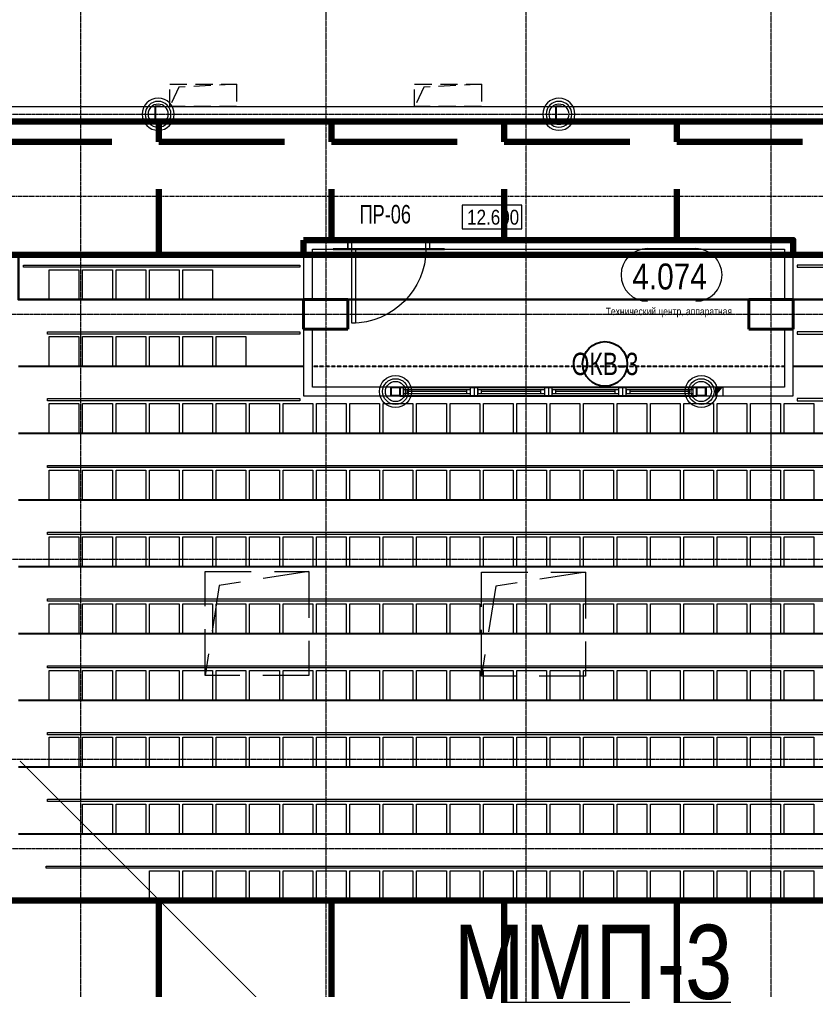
# Model space of a CAD drawing. Header units: millimetres. Extents: x -65509 to 912790, y 446 to 713294.
# Drawn here: x 467974 to 478701, y 579383 to 592458 of the extents above; entities that cross this region are included whole.
import ezdxf
from ezdxf import colors
from ezdxf.entities.mleader import LeaderData, LeaderLine
from ezdxf.enums import TextEntityAlignment as Align
from ezdxf.math import Vec2, Vec3

# ---------------------------------------------------------------- set-up
doc = ezdxf.new("R2010")
doc.units = ezdxf.units.MM
for name, pattern in [('ADSK_Невидимые', [5, 3, -2]), ('CENTER2', [28.575, 19.05, -3.175, 3.175, -3.175]), ('DASHED', [19.05, 12.7, -6.35]), ('HIDDEN', [9.525, 6.35, -3.175]), ('HIDDEN2', [4.7625, 3.175, -1.5875])]:
    doc.linetypes.add(name, pattern=pattern)
doc.layers.get('Defpoints').update_dxf_attribs({"color": 250})
for name, color, linetype, lineweight in [('5.3) ММП плитка 6.1', 5, 'Continuous', 120), ('АР_Area', 250, 'Continuous', 5), ('АР_Витраж марка', 250, 'Continuous', 9), ('АР_Двери', 5, 'Continuous', 9), ('АР_Колонны', 250, 'Continuous', 30), ('АР_ЛК_Ограждения', 250, 'Continuous', 0), ('АР_Мебель', 250, 'Continuous', 5), ('АР_Окна', 250, 'Continuous', 5), ('АР_Отметка', 250, 'Continuous', 13), ('АР_Разрезы марка', 7, 'Continuous', 13), ('АР_Стены ЖБ', 250, 'Continuous', 35), ('АР_Стены кирпич', 250, 'Continuous', 20), ('АР_Стены ПЕНОблок', 250, 'Continuous', 20), ('АР_Тонкая', 250, 'Continuous', 5), ('КМ_Фахверки', 250, 'Continuous', 25), ('ОВ_Классы', 250, 'Continuous', 0), ('ОВ_Кондиционирование', 250, 'Continuous', 25), ('РД_Оси_100', 250, 'Continuous', 0), ('РД_проем_инж перемыч_фахверк', 250, 'Continuous', 18)]:
    doc.layers.add(name, color=color, linetype=linetype, lineweight=lineweight)
for name, color, linetype, lineweight, plot in [('АР_Делит', 250, 'Continuous', 0, False), ('РД_Проем', 250, 'Continuous', 0, False), ('РД_проем_инж перемыч_подсчет', 250, 'Continuous', 30, False)]:
    doc.layers.add(name, color=color, linetype=linetype, lineweight=lineweight, plot=plot)
for name, color, linetype in [('ЛК_Открытая', 250, 'Continuous'), ('РД_Витраж_вн', 250, 'Continuous'), ('РД_Перемычка инж проемов', 250, 'Continuous')]:
    doc.layers.add(name, color=color, linetype=linetype)
doc.styles.add('Arial0', font='arial.ttf')
doc.styles.add('Arial_09', font='ARIALN.TTF', dxfattribs={"width": 0.9})
doc.styles.add('Arial_Narrow_08', font='ARIALN.TTF', dxfattribs={"width": 0.8})
doc.styles.add('style1', font='ARIALN.TTF')
doc.styles.add('ккк', font='isocpeur.ttf', dxfattribs={"width": 0.85, "oblique": 15})

# ---------------------------------------------------------------- blocks, each defined once
blk = doc.blocks.new('otv пунктир')
at = {"linetype": 'HIDDEN', "ltscale": 0.07}
blk.add_lwpolyline([(0, 0), (0, 1), (1, 1), (1, 0)], close=True, dxfattribs=at)
blk.add_lwpolyline([(0, 1), (0.1346, 0.1366), (1, 0)], dxfattribs=at)
blk = doc.blocks.new('Ф_пеноблок 200')
at = {"layer": 'АР_Делит', "color": 1}
for radius in [216, 173, 136]:
    blk.add_circle((103, -42), radius, dxfattribs=at)
at = {"layer": 'КМ_Фахверки'}
blk.add_lwpolyline([(0, -75), (0, 0), (200, 0), (200, -75)], dxfattribs=at)
blk = doc.blocks.new('СОШ_2200_АР_ОСИ_М100_28.05.24')
at = {"layer": 'РД_Оси_100', "linetype": 'CENTER2'}
for p, q in [((79200, -6155), (79200, 139938.679)), ((85200, -6155), (85200, 139938.679)), ((88500, -6155), (88500, 139938.679)), ((-5954.958, 84900), (119910, 84900)), ((119910, 82200), (-5954.958, 82200)), ((-5954.958, 78900), (119910, 78900)), ((119910, 76200), (-5954.958, 76200)), ((-5954.958, 75000), (119910, 75000))]:
    blk.add_line(p, q, dxfattribs=at)
blk.add_lwpolyline([(82500, 139938.679), (82500, -6155)], dxfattribs=at)
blk = doc.blocks.new('Отметка_план')
at = {"color": 7}
blk.add_lwpolyline([(0, 0), (10, 0), (10, 4), (0, 4)], close=True, dxfattribs=at)
at = {"style": 'Arial_Narrow_08', "width": 0.8}
blk.add_attdef('OTMG', text='', height=2.5, dxfattribs=at).set_placement((9.06, 0.7), align=Align.RIGHT)
blk = doc.blocks.new('Ф_крпич 120')
at = {"layer": 'АР_Делит', "color": 1}
for radius in [216, 173, 136]:
    blk.add_circle((60, -60), radius, dxfattribs=at)
at = {"layer": 'КМ_Фахверки'}
blk.add_lwpolyline([(0, 0), (120, 0), (120, -120), (0, -120)], close=True, dxfattribs=at)
at = {"layer": 'КМ_Фахверки', "lineweight": 5}
blk.add_lwpolyline([(6, -6), (114, -6), (114, -114), (6, -114)], close=True, dxfattribs=at)
blk = doc.blocks.new('MOK-МаркаПом_овал_ареал')
for p, q in [((-2.99, 3.76), (3.52, 3.76)), ((-2.75, -3), (2.75, -3))]:
    blk.add_line(p, q)
for centre, radius, start, end in [((-2.99, 0.21), 3.55, 90, 270), ((3.52, 0.21), 3.55, 270, 90), ((-7.41, 0), 7.16, 0, 0.001)]:
    blk.add_arc(centre, radius, start, end)
at = {"color": 0, "style": 'style1'}
blk.add_attdef('АР-ПОМЕЩЕНИЕ:НОМЕР', text='', height=3, dxfattribs=at).set_placement((0.26, 0), align=Align.MIDDLE)
blk = doc.blocks.new('МаркаВитража1')
at = {"layer": 'Defpoints'}
blk.add_circle((0, 0), 3, dxfattribs=at)
at = {"color": 0, "linetype": 'ByBlock', "lineweight": -2, "style": 'Arial_09', "width": 0.9}
blk.add_attdef('АР-ОКНО:НАИМЕНОВАНИЕ', text='', height=3, dxfattribs=at).set_placement((0, 0), align=Align.MIDDLE)
blk = doc.blocks.new('MOK-МаркаПеремычки')
at = {"color": 0, "style": 'ккк', "oblique": 15, "width": 0.85}
blk.add_attdef('АР-ПРОЕМ:ПЕРЕМЫЧКА', text='', height=2.5, dxfattribs=at).set_placement((0, 0), align=Align.MIDDLE)

msp = doc.modelspace()

# ---------------------------------------------------------------- hatches: boundary and pattern name
at = {"layer": '5.3) ММП плитка 6.1'}
h = msp.add_hatch(dxfattribs=at)
h.set_pattern_fill('ANGLE', color=256, scale=333)
h.set_pattern_definition([(0, (0, 0), (0, 2326.005), [1691.64, -634.365]), (90, (0, 0), (-2326.005, 1e-13), [1691.64, -634.365])])
h.paths.add_polyline_path([(483800.882, 580583.318), (466300.882, 580583.318), (466300.882, 575358.318), (483800.882, 575358.318)])
h.paths.add_polyline_path([(484100.832, 591083.318), (466020.882, 591083.318), (466020.882, 589283.318), (471800.858, 589283.318), (471800.858, 589483.318), (478400.858, 589483.318), (478400.858, 589283.318), (484100.832, 589283.318)])
at = {"layer": 'ОВ_Кондиционирование', "linetype": 'Continuous', "lineweight": 5}
for points in [[(477452.947, 587503.318), (477352.947, 587503.318), (477402.947, 587443.318)], [(477352.947, 587503.318), (477352.947, 587383.318), (477402.947, 587443.318)]]:
    msp.add_hatch(color=256, dxfattribs=at).paths.add_polyline_path(points, flags=0)

# ---------------------------------------------------------------- linework, layer by layer
at = {"layer": '5.3) ММП плитка 6.1'}
for points in [[(466020.882, 591083.318), (484100.832, 591083.318), (484100.832, 589283.318), (466020.882, 589283.318)], [(471800.858, 589483.318), (478400.858, 589483.318), (478400.858, 589283.318), (471800.858, 589283.318)], [(483800.882, 580583.318), (466300.882, 580583.318), (466300.882, 575358.318), (483800.882, 575358.318)]]:
    msp.add_lwpolyline(points, close=True, dxfattribs=at)
at = {"layer": 'АР_Двери', "linetype": 'Continuous', "lineweight": 9}
for points in [[(472450.858, 589483.318), (472400.858, 589483.318), (472400.858, 589363.318), (472450.858, 589363.318)], [(473450.858, 589483.318), (473500.858, 589483.318), (473500.858, 589363.318), (473450.858, 589363.318)], [(472450.858, 589363.318), (472500.858, 589363.318), (472500.858, 588363.318), (472450.858, 588363.318)]]:
    msp.add_lwpolyline(points, close=True, dxfattribs=at)
at = {"layer": 'АР_Двери', "linetype": 'Continuous', "lineweight": 9, "extrusion": (0, 0, -1)}
msp.add_arc((-472450.858, 589363.318), 1000, 180, 270, dxfattribs=at)
at = {"layer": 'АР_Делит', "lineweight": 30}
msp.add_lwpolyline([(466100.882, 589283.318), (467960.882, 589283.318), (467960.882, 588683.318), (471800.882, 588683.318), (471800.882, 588683.318), (478400.882, 588683.318), (478400.882, 588683.318), (482140.882, 588683.318), (482140.882, 589283.318), (484100.832, 589283.318)], dxfattribs=at)
at = {"layer": 'АР_Колонны', "linetype": 'HIDDEN2', "lineweight": 25}
for p, q in [((471800.882, 588683.318), (472400.882, 588683.318)), ((471800.882, 588283.318), (471800.882, 588683.318)), ((472400.882, 588683.318), (472400.882, 588283.318)), ((477800.882, 588683.318), (478400.882, 588683.318)), ((477800.882, 588283.318), (477800.882, 588683.318)), ((478400.882, 588683.318), (478400.882, 588283.318)), ((472400.882, 588283.318), (471800.882, 588283.318)), ((478400.882, 588283.318), (477800.882, 588283.318))]:
    msp.add_line(p, q, dxfattribs=at)
at = {"layer": 'АР_Колонны', "linetype": 'Continuous', "lineweight": 35}
for p, q in [((472400.882, 588683.318), (471800.882, 588683.318)), ((471800.882, 588683.318), (471800.882, 588283.318)), ((472400.882, 588283.318), (472400.882, 588683.318)), ((478400.882, 588683.318), (477800.882, 588683.318)), ((477800.882, 588683.318), (477800.882, 588283.318)), ((478400.882, 588283.318), (478400.882, 588683.318)), ((471800.882, 588283.318), (472400.882, 588283.318)), ((477800.882, 588283.318), (478400.882, 588283.318))]:
    msp.add_line(p, q, dxfattribs=at)
at = {"layer": 'АР_ЛК_Ограждения', "lineweight": 9}
for points in [[(468030.077, 589148.318), (471750.858, 589148.318), (471750.858, 589118.318), (468030.077, 589118.318)], [(482071.839, 589148.318), (478450.858, 589148.318), (478450.858, 589118.318), (482071.839, 589118.318)], [(468350.882, 588248.318), (471750.858, 588248.318), (471750.858, 588218.318), (468350.882, 588218.318)], [(481850.882, 588248.318), (478450.834, 588248.311), (478450.834, 588218.311), (481850.882, 588218.318)], [(468350.882, 587348.318), (471750.858, 587348.318), (471750.858, 587318.318), (468350.882, 587318.318)], [(481850.882, 587348.318), (478450.834, 587348.311), (478450.834, 587318.311), (481850.882, 587318.318)], [(468350.882, 586448.318), (481850.882, 586448.318), (481850.882, 586418.318), (468350.882, 586418.318)], [(468350.882, 585548.318), (481850.882, 585548.318), (481850.882, 585518.318), (468350.882, 585518.318)], [(468350.882, 584648.318), (481850.882, 584648.318), (481850.882, 584618.318), (468350.882, 584618.318)], [(468350.882, 583748.318), (481850.882, 583748.318), (481850.882, 583718.318), (468350.882, 583718.318)], [(468350.882, 582848.318), (481850.882, 582848.318), (481850.882, 582818.318), (468350.882, 582818.318)], [(468350.882, 581948.318), (481850.882, 581948.318), (481850.882, 581918.318), (468350.882, 581918.318)], [(468335.882, 581048.318), (481865.882, 581048.318), (481865.882, 581018.318), (468335.882, 581018.318)]]:
    msp.add_lwpolyline(points, close=True, dxfattribs=at)
at = {"layer": 'АР_Мебель'}
for points in [[(468375.882, 589083.318), (468775.882, 589083.318), (468775.882, 588683.318), (468375.882, 588683.318)], [(468825.882, 589083.318), (469225.882, 589083.318), (469225.882, 588683.318), (468825.882, 588683.318)], [(469275.882, 589083.318), (469675.882, 589083.318), (469675.882, 588683.318), (469275.882, 588683.318)], [(469725.882, 589083.318), (470125.882, 589083.318), (470125.882, 588683.318), (469725.882, 588683.318)], [(470175.882, 589083.318), (470575.882, 589083.318), (470575.882, 588683.318), (470175.882, 588683.318)], [(468375.882, 588183.318), (468775.882, 588183.318), (468775.882, 587783.318), (468375.882, 587783.318)], [(468825.882, 588183.318), (469225.882, 588183.318), (469225.882, 587783.318), (468825.882, 587783.318)], [(469275.882, 588183.318), (469675.882, 588183.318), (469675.882, 587783.318), (469275.882, 587783.318)], [(469725.882, 588183.318), (470125.882, 588183.318), (470125.882, 587783.318), (469725.882, 587783.318)], [(470175.882, 588183.318), (470575.882, 588183.318), (470575.882, 587783.318), (470175.882, 587783.318)], [(470625.882, 588183.318), (471025.882, 588183.318), (471025.882, 587783.318), (470625.882, 587783.318)], [(468375.882, 587283.318), (468775.882, 587283.318), (468775.882, 586883.318), (468375.882, 586883.318)], [(468825.882, 587283.318), (469225.882, 587283.318), (469225.882, 586883.318), (468825.882, 586883.318)], [(469275.882, 587283.318), (469675.882, 587283.318), (469675.882, 586883.318), (469275.882, 586883.318)], [(469725.882, 587283.318), (470125.882, 587283.318), (470125.882, 586883.318), (469725.882, 586883.318)], [(470175.882, 587283.318), (470575.882, 587283.318), (470575.882, 586883.318), (470175.882, 586883.318)], [(470625.882, 587283.318), (471025.882, 587283.318), (471025.882, 586883.318), (470625.882, 586883.318)], [(471075.882, 587283.318), (471475.882, 587283.318), (471475.882, 586883.318), (471075.882, 586883.318)], [(471525.882, 587283.318), (471925.882, 587283.318), (471925.882, 586883.318), (471525.882, 586883.318)], [(471975.882, 587283.318), (472375.882, 587283.318), (472375.882, 586883.318), (471975.882, 586883.318)], [(472425.882, 587283.318), (472825.882, 587283.318), (472825.882, 586883.318), (472425.882, 586883.318)], [(472875.882, 587283.318), (473275.882, 587283.318), (473275.882, 586883.318), (472875.882, 586883.318)], [(473325.882, 587283.318), (473725.882, 587283.318), (473725.882, 586883.318), (473325.882, 586883.318)], [(473775.882, 587283.318), (474175.882, 587283.318), (474175.882, 586883.318), (473775.882, 586883.318)], [(474225.882, 587283.318), (474625.882, 587283.318), (474625.882, 586883.318), (474225.882, 586883.318)], [(474675.882, 587283.318), (475075.882, 587283.318), (475075.882, 586883.318), (474675.882, 586883.318)], [(475125.882, 587283.318), (475525.882, 587283.318), (475525.882, 586883.318), (475125.882, 586883.318)], [(475575.882, 587283.318), (475975.882, 587283.318), (475975.882, 586883.318), (475575.882, 586883.318)], [(476025.882, 587283.318), (476425.882, 587283.318), (476425.882, 586883.318), (476025.882, 586883.318)], [(476475.882, 587283.318), (476875.882, 587283.318), (476875.882, 586883.318), (476475.882, 586883.318)], [(476925.882, 587283.318), (477325.882, 587283.318), (477325.882, 586883.318), (476925.882, 586883.318)], [(477375.882, 587283.318), (477775.882, 587283.318), (477775.882, 586883.318), (477375.882, 586883.318)], [(477825.882, 587283.318), (478225.882, 587283.318), (478225.882, 586883.318), (477825.882, 586883.318)], [(478275.882, 587283.318), (478675.882, 587283.318), (478675.882, 586883.318), (478275.882, 586883.318)], [(468375.882, 586383.318), (468775.882, 586383.318), (468775.882, 585983.318), (468375.882, 585983.318)], [(468825.882, 586383.318), (469225.882, 586383.318), (469225.882, 585983.318), (468825.882, 585983.318)], [(469275.882, 586383.318), (469675.882, 586383.318), (469675.882, 585983.318), (469275.882, 585983.318)], [(469725.882, 586383.318), (470125.882, 586383.318), (470125.882, 585983.318), (469725.882, 585983.318)], [(470175.882, 586383.318), (470575.882, 586383.318), (470575.882, 585983.318), (470175.882, 585983.318)], [(470625.882, 586383.318), (471025.882, 586383.318), (471025.882, 585983.318), (470625.882, 585983.318)], [(471075.882, 586383.318), (471475.882, 586383.318), (471475.882, 585983.318), (471075.882, 585983.318)], [(471525.882, 586383.318), (471925.882, 586383.318), (471925.882, 585983.318), (471525.882, 585983.318)], [(471975.882, 586383.318), (472375.882, 586383.318), (472375.882, 585983.318), (471975.882, 585983.318)], [(472425.882, 586383.318), (472825.882, 586383.318), (472825.882, 585983.318), (472425.882, 585983.318)], [(472875.882, 586383.318), (473275.882, 586383.318), (473275.882, 585983.318), (472875.882, 585983.318)], [(473325.882, 586383.318), (473725.882, 586383.318), (473725.882, 585983.318), (473325.882, 585983.318)], [(473775.882, 586383.318), (474175.882, 586383.318), (474175.882, 585983.318), (473775.882, 585983.318)], [(474225.882, 586383.318), (474625.882, 586383.318), (474625.882, 585983.318), (474225.882, 585983.318)], [(474675.882, 586383.318), (475075.882, 586383.318), (475075.882, 585983.318), (474675.882, 585983.318)], [(475125.882, 586383.318), (475525.882, 586383.318), (475525.882, 585983.318), (475125.882, 585983.318)], [(475575.882, 586383.318), (475975.882, 586383.318), (475975.882, 585983.318), (475575.882, 585983.318)], [(476025.882, 586383.318), (476425.882, 586383.318), (476425.882, 585983.318), (476025.882, 585983.318)], [(476475.882, 586383.318), (476875.882, 586383.318), (476875.882, 585983.318), (476475.882, 585983.318)], [(476925.882, 586383.318), (477325.882, 586383.318), (477325.882, 585983.318), (476925.882, 585983.318)], [(477375.882, 586383.318), (477775.882, 586383.318), (477775.882, 585983.318), (477375.882, 585983.318)], [(477825.882, 586383.318), (478225.882, 586383.318), (478225.882, 585983.318), (477825.882, 585983.318)], [(478275.882, 586383.318), (478675.882, 586383.318), (478675.882, 585983.318), (478275.882, 585983.318)], [(468375.882, 585483.318), (468775.882, 585483.318), (468775.882, 585083.318), (468375.882, 585083.318)], [(468825.882, 585483.318), (469225.882, 585483.318), (469225.882, 585083.318), (468825.882, 585083.318)], [(469275.882, 585483.318), (469675.882, 585483.318), (469675.882, 585083.318), (469275.882, 585083.318)], [(469725.882, 585483.318), (470125.882, 585483.318), (470125.882, 585083.318), (469725.882, 585083.318)], [(470175.882, 585483.318), (470575.882, 585483.318), (470575.882, 585083.318), (470175.882, 585083.318)], [(470625.882, 585483.318), (471025.882, 585483.318), (471025.882, 585083.318), (470625.882, 585083.318)], [(471075.882, 585483.318), (471475.882, 585483.318), (471475.882, 585083.318), (471075.882, 585083.318)], [(471525.882, 585483.318), (471925.882, 585483.318), (471925.882, 585083.318), (471525.882, 585083.318)], [(471975.882, 585483.318), (472375.882, 585483.318), (472375.882, 585083.318), (471975.882, 585083.318)], [(472425.882, 585483.318), (472825.882, 585483.318), (472825.882, 585083.318), (472425.882, 585083.318)], [(472875.882, 585483.318), (473275.882, 585483.318), (473275.882, 585083.318), (472875.882, 585083.318)], [(473325.882, 585483.318), (473725.882, 585483.318), (473725.882, 585083.318), (473325.882, 585083.318)], [(473775.882, 585483.318), (474175.882, 585483.318), (474175.882, 585083.318), (473775.882, 585083.318)], [(474225.882, 585483.318), (474625.882, 585483.318), (474625.882, 585083.318), (474225.882, 585083.318)], [(474675.882, 585483.318), (475075.882, 585483.318), (475075.882, 585083.318), (474675.882, 585083.318)], [(475125.882, 585483.318), (475525.882, 585483.318), (475525.882, 585083.318), (475125.882, 585083.318)], [(475575.882, 585483.318), (475975.882, 585483.318), (475975.882, 585083.318), (475575.882, 585083.318)], [(476025.882, 585483.318), (476425.882, 585483.318), (476425.882, 585083.318), (476025.882, 585083.318)], [(476475.882, 585483.318), (476875.882, 585483.318), (476875.882, 585083.318), (476475.882, 585083.318)], [(476925.882, 585483.318), (477325.882, 585483.318), (477325.882, 585083.318), (476925.882, 585083.318)], [(477375.882, 585483.318), (477775.882, 585483.318), (477775.882, 585083.318), (477375.882, 585083.318)], [(477825.882, 585483.318), (478225.882, 585483.318), (478225.882, 585083.318), (477825.882, 585083.318)], [(478275.882, 585483.318), (478675.882, 585483.318), (478675.882, 585083.318), (478275.882, 585083.318)], [(468375.882, 584583.318), (468775.882, 584583.318), (468775.882, 584183.318), (468375.882, 584183.318)], [(468825.882, 584583.318), (469225.882, 584583.318), (469225.882, 584183.318), (468825.882, 584183.318)], [(469275.882, 584583.318), (469675.882, 584583.318), (469675.882, 584183.318), (469275.882, 584183.318)], [(469725.882, 584583.318), (470125.882, 584583.318), (470125.882, 584183.318), (469725.882, 584183.318)], [(470175.882, 584583.318), (470575.882, 584583.318), (470575.882, 584183.318), (470175.882, 584183.318)], [(470625.882, 584583.318), (471025.882, 584583.318), (471025.882, 584183.318), (470625.882, 584183.318)], [(471075.882, 584583.318), (471475.882, 584583.318), (471475.882, 584183.318), (471075.882, 584183.318)], [(471525.882, 584583.318), (471925.882, 584583.318), (471925.882, 584183.318), (471525.882, 584183.318)], [(471975.882, 584583.318), (472375.882, 584583.318), (472375.882, 584183.318), (471975.882, 584183.318)], [(472425.882, 584583.318), (472825.882, 584583.318), (472825.882, 584183.318), (472425.882, 584183.318)], [(472875.882, 584583.318), (473275.882, 584583.318), (473275.882, 584183.318), (472875.882, 584183.318)], [(473325.882, 584583.318), (473725.882, 584583.318), (473725.882, 584183.318), (473325.882, 584183.318)], [(473775.882, 584583.318), (474175.882, 584583.318), (474175.882, 584183.318), (473775.882, 584183.318)], [(474225.882, 584583.318), (474625.882, 584583.318), (474625.882, 584183.318), (474225.882, 584183.318)], [(474675.882, 584583.318), (475075.882, 584583.318), (475075.882, 584183.318), (474675.882, 584183.318)], [(475125.882, 584583.318), (475525.882, 584583.318), (475525.882, 584183.318), (475125.882, 584183.318)], [(475575.882, 584583.318), (475975.882, 584583.318), (475975.882, 584183.318), (475575.882, 584183.318)], [(476025.882, 584583.318), (476425.882, 584583.318), (476425.882, 584183.318), (476025.882, 584183.318)], [(476475.882, 584583.318), (476875.882, 584583.318), (476875.882, 584183.318), (476475.882, 584183.318)], [(476925.882, 584583.318), (477325.882, 584583.318), (477325.882, 584183.318), (476925.882, 584183.318)], [(477375.882, 584583.318), (477775.882, 584583.318), (477775.882, 584183.318), (477375.882, 584183.318)], [(477825.882, 584583.318), (478225.882, 584583.318), (478225.882, 584183.318), (477825.882, 584183.318)], [(478275.882, 584583.318), (478675.882, 584583.318), (478675.882, 584183.318), (478275.882, 584183.318)], [(468375.882, 583683.318), (468775.882, 583683.318), (468775.882, 583283.318), (468375.882, 583283.318)], [(468825.882, 583683.318), (469225.882, 583683.318), (469225.882, 583283.318), (468825.882, 583283.318)], [(469275.882, 583683.318), (469675.882, 583683.318), (469675.882, 583283.318), (469275.882, 583283.318)], [(469725.882, 583683.318), (470125.882, 583683.318), (470125.882, 583283.318), (469725.882, 583283.318)], [(470175.882, 583683.318), (470575.882, 583683.318), (470575.882, 583283.318), (470175.882, 583283.318)], [(470625.882, 583683.318), (471025.882, 583683.318), (471025.882, 583283.318), (470625.882, 583283.318)], [(471075.882, 583683.318), (471475.882, 583683.318), (471475.882, 583283.318), (471075.882, 583283.318)], [(471525.882, 583683.318), (471925.882, 583683.318), (471925.882, 583283.318), (471525.882, 583283.318)], [(471975.882, 583683.318), (472375.882, 583683.318), (472375.882, 583283.318), (471975.882, 583283.318)], [(472425.882, 583683.318), (472825.882, 583683.318), (472825.882, 583283.318), (472425.882, 583283.318)], [(472875.882, 583683.318), (473275.882, 583683.318), (473275.882, 583283.318), (472875.882, 583283.318)], [(473325.882, 583683.318), (473725.882, 583683.318), (473725.882, 583283.318), (473325.882, 583283.318)], [(473775.882, 583683.318), (474175.882, 583683.318), (474175.882, 583283.318), (473775.882, 583283.318)], [(474225.882, 583683.318), (474625.882, 583683.318), (474625.882, 583283.318), (474225.882, 583283.318)], [(474675.882, 583683.318), (475075.882, 583683.318), (475075.882, 583283.318), (474675.882, 583283.318)], [(475125.882, 583683.318), (475525.882, 583683.318), (475525.882, 583283.318), (475125.882, 583283.318)], [(475575.882, 583683.318), (475975.882, 583683.318), (475975.882, 583283.318), (475575.882, 583283.318)], [(476025.882, 583683.318), (476425.882, 583683.318), (476425.882, 583283.318), (476025.882, 583283.318)], [(476475.882, 583683.318), (476875.882, 583683.318), (476875.882, 583283.318), (476475.882, 583283.318)], [(476925.882, 583683.318), (477325.882, 583683.318), (477325.882, 583283.318), (476925.882, 583283.318)], [(477375.882, 583683.318), (477775.882, 583683.318), (477775.882, 583283.318), (477375.882, 583283.318)], [(477825.882, 583683.318), (478225.882, 583683.318), (478225.882, 583283.318), (477825.882, 583283.318)], [(478275.882, 583683.318), (478675.882, 583683.318), (478675.882, 583283.318), (478275.882, 583283.318)], [(468375.882, 582783.318), (468775.882, 582783.318), (468775.882, 582383.318), (468375.882, 582383.318)], [(468825.882, 582783.318), (469225.882, 582783.318), (469225.882, 582383.318), (468825.882, 582383.318)], [(469275.882, 582783.318), (469675.882, 582783.318), (469675.882, 582383.318), (469275.882, 582383.318)], [(469725.882, 582783.318), (470125.882, 582783.318), (470125.882, 582383.318), (469725.882, 582383.318)], [(470175.882, 582783.318), (470575.882, 582783.318), (470575.882, 582383.318), (470175.882, 582383.318)], [(470625.882, 582783.318), (471025.882, 582783.318), (471025.882, 582383.318), (470625.882, 582383.318)], [(471075.882, 582783.318), (471475.882, 582783.318), (471475.882, 582383.318), (471075.882, 582383.318)], [(471525.882, 582783.318), (471925.882, 582783.318), (471925.882, 582383.318), (471525.882, 582383.318)], [(471975.882, 582783.318), (472375.882, 582783.318), (472375.882, 582383.318), (471975.882, 582383.318)], [(472425.882, 582783.318), (472825.882, 582783.318), (472825.882, 582383.318), (472425.882, 582383.318)], [(472875.882, 582783.318), (473275.882, 582783.318), (473275.882, 582383.318), (472875.882, 582383.318)], [(473325.882, 582783.318), (473725.882, 582783.318), (473725.882, 582383.318), (473325.882, 582383.318)], [(473775.882, 582783.318), (474175.882, 582783.318), (474175.882, 582383.318), (473775.882, 582383.318)], [(474225.882, 582783.318), (474625.882, 582783.318), (474625.882, 582383.318), (474225.882, 582383.318)], [(474675.882, 582783.318), (475075.882, 582783.318), (475075.882, 582383.318), (474675.882, 582383.318)], [(475125.882, 582783.318), (475525.882, 582783.318), (475525.882, 582383.318), (475125.882, 582383.318)], [(475575.882, 582783.318), (475975.882, 582783.318), (475975.882, 582383.318), (475575.882, 582383.318)], [(476025.882, 582783.318), (476425.882, 582783.318), (476425.882, 582383.318), (476025.882, 582383.318)], [(476475.882, 582783.318), (476875.882, 582783.318), (476875.882, 582383.318), (476475.882, 582383.318)], [(476925.882, 582783.318), (477325.882, 582783.318), (477325.882, 582383.318), (476925.882, 582383.318)], [(477375.882, 582783.318), (477775.882, 582783.318), (477775.882, 582383.318), (477375.882, 582383.318)], [(477825.882, 582783.318), (478225.882, 582783.318), (478225.882, 582383.318), (477825.882, 582383.318)], [(478275.882, 582783.318), (478675.882, 582783.318), (478675.882, 582383.318), (478275.882, 582383.318)], [(468825.882, 581883.318), (469225.882, 581883.318), (469225.882, 581483.318), (468825.882, 581483.318)], [(469275.882, 581883.318), (469675.882, 581883.318), (469675.882, 581483.318), (469275.882, 581483.318)], [(469725.882, 581883.318), (470125.882, 581883.318), (470125.882, 581483.318), (469725.882, 581483.318)], [(470175.882, 581883.318), (470575.882, 581883.318), (470575.882, 581483.318), (470175.882, 581483.318)], [(470625.882, 581883.318), (471025.882, 581883.318), (471025.882, 581483.318), (470625.882, 581483.318)], [(471075.882, 581883.318), (471475.882, 581883.318), (471475.882, 581483.318), (471075.882, 581483.318)], [(471525.882, 581883.318), (471925.882, 581883.318), (471925.882, 581483.318), (471525.882, 581483.318)], [(471975.882, 581883.318), (472375.882, 581883.318), (472375.882, 581483.318), (471975.882, 581483.318)], [(472425.882, 581883.318), (472825.882, 581883.318), (472825.882, 581483.318), (472425.882, 581483.318)], [(472875.882, 581883.318), (473275.882, 581883.318), (473275.882, 581483.318), (472875.882, 581483.318)], [(473325.882, 581883.318), (473725.882, 581883.318), (473725.882, 581483.318), (473325.882, 581483.318)], [(473775.882, 581883.318), (474175.882, 581883.318), (474175.882, 581483.318), (473775.882, 581483.318)], [(474225.882, 581883.318), (474625.882, 581883.318), (474625.882, 581483.318), (474225.882, 581483.318)], [(474675.882, 581883.318), (475075.882, 581883.318), (475075.882, 581483.318), (474675.882, 581483.318)], [(475125.882, 581883.318), (475525.882, 581883.318), (475525.882, 581483.318), (475125.882, 581483.318)], [(475575.882, 581883.318), (475975.882, 581883.318), (475975.882, 581483.318), (475575.882, 581483.318)], [(476025.882, 581883.318), (476425.882, 581883.318), (476425.882, 581483.318), (476025.882, 581483.318)], [(476475.882, 581883.318), (476875.882, 581883.318), (476875.882, 581483.318), (476475.882, 581483.318)], [(476925.882, 581883.318), (477325.882, 581883.318), (477325.882, 581483.318), (476925.882, 581483.318)], [(477375.882, 581883.318), (477775.882, 581883.318), (477775.882, 581483.318), (477375.882, 581483.318)], [(477825.882, 581883.318), (478225.882, 581883.318), (478225.882, 581483.318), (477825.882, 581483.318)], [(478275.882, 581883.318), (478675.882, 581883.318), (478675.882, 581483.318), (478275.882, 581483.318)], [(469725.882, 580983.318), (470125.882, 580983.318), (470125.882, 580583.318), (469725.882, 580583.318)], [(470175.882, 580983.318), (470575.882, 580983.318), (470575.882, 580583.318), (470175.882, 580583.318)], [(470625.882, 580983.318), (471025.882, 580983.318), (471025.882, 580583.318), (470625.882, 580583.318)], [(471075.882, 580983.318), (471475.882, 580983.318), (471475.882, 580583.318), (471075.882, 580583.318)], [(471525.882, 580983.318), (471925.882, 580983.318), (471925.882, 580583.318), (471525.882, 580583.318)], [(471975.882, 580983.318), (472375.882, 580983.318), (472375.882, 580583.318), (471975.882, 580583.318)], [(472425.882, 580983.318), (472825.882, 580983.318), (472825.882, 580583.318), (472425.882, 580583.318)], [(472875.882, 580983.318), (473275.882, 580983.318), (473275.882, 580583.318), (472875.882, 580583.318)], [(473325.882, 580983.318), (473725.882, 580983.318), (473725.882, 580583.318), (473325.882, 580583.318)], [(473775.882, 580983.318), (474175.882, 580983.318), (474175.882, 580583.318), (473775.882, 580583.318)], [(474225.882, 580983.318), (474625.882, 580983.318), (474625.882, 580583.318), (474225.882, 580583.318)], [(474675.882, 580983.318), (475075.882, 580983.318), (475075.882, 580583.318), (474675.882, 580583.318)], [(475125.882, 580983.318), (475525.882, 580983.318), (475525.882, 580583.318), (475125.882, 580583.318)], [(475575.882, 580983.318), (475975.882, 580983.318), (475975.882, 580583.318), (475575.882, 580583.318)], [(476025.882, 580983.318), (476425.882, 580983.318), (476425.882, 580583.318), (476025.882, 580583.318)], [(476475.882, 580983.318), (476875.882, 580983.318), (476875.882, 580583.318), (476475.882, 580583.318)], [(476925.882, 580983.318), (477325.882, 580983.318), (477325.882, 580583.318), (476925.882, 580583.318)], [(477375.882, 580983.318), (477775.882, 580983.318), (477775.882, 580583.318), (477375.882, 580583.318)], [(477825.882, 580983.318), (478225.882, 580983.318), (478225.882, 580583.318), (477825.882, 580583.318)], [(478275.882, 580983.318), (478675.882, 580983.318), (478675.882, 580583.318), (478275.882, 580583.318)]]:
    msp.add_lwpolyline(points, close=True, dxfattribs=at)
at = {"layer": 'АР_Окна', "linetype": 'Continuous', "lineweight": 5}
for p, q in [((474100.858, 587503.318), (473100.858, 587503.318)), ((473200.858, 587418.318), (473200.858, 587468.318)), ((474000.858, 587418.318), (474000.858, 587468.318)), ((475100.858, 587503.318), (474100.858, 587503.318)), ((474200.858, 587418.318), (474200.858, 587468.318)), ((475000.858, 587418.318), (475000.858, 587468.318)), ((476100.858, 587503.318), (475100.858, 587503.318)), ((475200.858, 587418.318), (475200.858, 587468.318)), ((476000.858, 587418.318), (476000.858, 587468.318)), ((477100.858, 587503.318), (476100.858, 587503.318)), ((476200.858, 587418.318), (476200.858, 587468.318)), ((477000.858, 587418.318), (477000.858, 587468.318)), ((474100.858, 587383.318), (473100.858, 587383.318)), ((474000.858, 587443.318), (473200.858, 587443.318)), ((475100.858, 587383.318), (474100.858, 587383.318)), ((475000.858, 587443.318), (474200.858, 587443.318)), ((476100.858, 587383.318), (475100.858, 587383.318)), ((476000.858, 587443.318), (475200.858, 587443.318)), ((477100.858, 587383.318), (476100.858, 587383.318)), ((477000.858, 587443.318), (476200.858, 587443.318))]:
    msp.add_line(p, q, dxfattribs=at)
for points in [[(473150.858, 587503.318), (473100.858, 587503.318), (473100.858, 587383.318), (473150.858, 587383.318)], [(474050.858, 587418.318), (474050.858, 587468.318), (473150.858, 587468.318), (473150.858, 587418.318)], [(474050.858, 587503.318), (474100.858, 587503.318), (474100.858, 587383.318), (474050.858, 587383.318)], [(474150.858, 587503.318), (474100.858, 587503.318), (474100.858, 587383.318), (474150.858, 587383.318)], [(475050.858, 587418.318), (475050.858, 587468.318), (474150.858, 587468.318), (474150.858, 587418.318)], [(475050.858, 587503.318), (475100.858, 587503.318), (475100.858, 587383.318), (475050.858, 587383.318)], [(475150.858, 587503.318), (475100.858, 587503.318), (475100.858, 587383.318), (475150.858, 587383.318)], [(476050.858, 587418.318), (476050.858, 587468.318), (475150.858, 587468.318), (475150.858, 587418.318)], [(476050.858, 587503.318), (476100.858, 587503.318), (476100.858, 587383.318), (476050.858, 587383.318)], [(476150.858, 587503.318), (476100.858, 587503.318), (476100.858, 587383.318), (476150.858, 587383.318)], [(477050.858, 587418.318), (477050.858, 587468.318), (476150.858, 587468.318), (476150.858, 587418.318)], [(477050.858, 587503.318), (477100.858, 587503.318), (477100.858, 587383.318), (477050.858, 587383.318)]]:
    msp.add_lwpolyline(points, close=True, dxfattribs=at)
at = {"layer": 'АР_Разрезы марка', "linetype": 'DASHED', "lineweight": 0}
msp.add_line((507945.703, 590072.788), (387081.99, 590072.788), dxfattribs=at)
at = {"layer": 'АР_Стены ЖБ', "linetype": 'Continuous', "lineweight": 40}
for p, q in [((472400.882, 588683.318), (471800.882, 588683.318)), ((471800.882, 588683.318), (471800.882, 588283.318)), ((472400.882, 588283.318), (472400.882, 588683.318)), ((478400.882, 588683.318), (477800.882, 588683.318)), ((477800.882, 588683.318), (477800.882, 588283.318)), ((478400.882, 588283.318), (478400.882, 588683.318)), ((471800.882, 588283.318), (472400.882, 588283.318)), ((477800.882, 588283.318), (478400.882, 588283.318))]:
    msp.add_line(p, q, dxfattribs=at)
at = {"layer": 'АР_Стены кирпич', "linetype": 'Continuous', "lineweight": 20}
for p, q in [((472400.858, 589483.318), (471800.858, 589483.318)), ((471800.858, 589483.318), (471800.858, 588683.318)), ((472400.858, 589363.318), (472400.858, 589483.318)), ((478400.858, 589483.318), (473500.858, 589483.318)), ((473500.858, 589483.318), (473500.858, 589363.318)), ((478400.858, 588683.318), (478400.858, 589483.318)), ((471920.858, 589363.318), (472400.858, 589363.318)), ((471920.858, 588683.318), (471920.858, 589363.318)), ((473500.858, 589363.318), (478280.858, 589363.318)), ((478280.858, 589363.318), (478280.858, 588683.318)), ((471800.858, 588683.318), (471920.858, 588683.318)), ((478280.858, 588683.318), (478400.858, 588683.318)), ((471800.882, 588283.318), (471800.858, 587383.318)), ((471920.882, 588283.315), (471800.882, 588283.318)), ((471920.861, 587503.318), (471920.882, 588283.315)), ((478400.833, 588283.318), (478280.833, 588283.315)), ((478280.833, 588283.315), (478280.854, 587503.318)), ((478400.858, 587383.318), (478400.833, 588283.318)), ((473100.858, 587503.318), (471920.861, 587503.318)), ((473100.858, 587383.318), (473100.858, 587503.318)), ((477100.858, 587503.318), (477100.858, 587383.318)), ((478280.854, 587503.318), (477100.858, 587503.318)), ((471800.858, 587383.318), (473100.858, 587383.318)), ((477100.858, 587383.318), (478400.858, 587383.318))]:
    msp.add_line(p, q, dxfattribs=at)
at = {"layer": 'АР_Стены кирпич', "linetype": 'ADSK_Невидимые', "lineweight": 0}
msp.add_lwpolyline([(477100.858, 587383.318), (477100.858, 587503.318), (473100.858, 587503.318), (473100.858, 587383.318)], close=True, dxfattribs=at)
at = {"layer": 'АР_Стены ПЕНОблок', "linetype": 'Continuous', "lineweight": 20}
for p, q in [((465900.882, 591283.318), (485500.882, 591283.318)), ((464600.882, 591083.318), (484200.823, 591083.318))]:
    msp.add_line(p, q, dxfattribs=at)
at = {"layer": 'АР_Тонкая', "linetype": 'DASHED', "lineweight": 0}
msp.add_line((467985.895, 582461.759), (475050.895, 575396.759), dxfattribs=at)
at = {"layer": 'ЛК_Открытая'}
for points in [[(467961.91, 588683.318), (471800.858, 588683.318)], [(478400.882, 588683.318), (482141.91, 588683.318)], [(467961.91, 587783.318), (471800.868, 587783.318)], [(478400.847, 587783.216), (482141.91, 587783.318)], [(467961.91, 586883.318), (482141.91, 586883.318)], [(467961.91, 585983.318), (482141.91, 585983.318)], [(467961.91, 585083.318), (482141.91, 585083.318)], [(467961.91, 584183.318), (482141.91, 584183.318)], [(467961.91, 583283.318), (482141.91, 583283.318)], [(467961.91, 582383.318), (482141.91, 582383.318)], [(467961.91, 581483.318), (482141.91, 581483.318)], [(482141.91, 580583.318), (477786.91, 580583.318), (477786.91, 580583.318), (472416.91, 580583.318), (472416.91, 580583.318), (467961.91, 580583.318)]]:
    msp.add_lwpolyline(points, dxfattribs=at)
at = {"layer": 'ЛК_Открытая', "linetype": 'HIDDEN', "ltscale": 0.5}
for points in [[(472400.882, 588683.307), (477800.882, 588683.307)], [(471920.868, 587783.315), (478280.847, 587783.488)]]:
    msp.add_lwpolyline(points, dxfattribs=at)
at = {"layer": 'ОВ_Кондиционирование', "linetype": 'Continuous', "lineweight": 9}
for p, q in [((477352.947, 587503.318), (477452.947, 587503.318)), ((477352.947, 587503.318), (477352.947, 587383.318)), ((477452.947, 587503.318), (477452.947, 587383.318)), ((477352.947, 587383.318), (477452.947, 587383.318))]:
    msp.add_line(p, q, dxfattribs=at)
at = {"layer": 'РД_Витраж_вн', "linetype": 'Continuous', "lineweight": -3}
for p, q in [((473100.858, 587503.318), (477100.858, 587503.318)), ((473100.858, 587383.318), (477100.858, 587383.318))]:
    msp.add_line(p, q, dxfattribs=at)
at = {"layer": 'РД_Проем', "linetype": 'Continuous', "lineweight": 0}
for p, q in [((473500.858, 589483.318), (472400.858, 589483.318)), ((473500.858, 589363.318), (472400.858, 589363.318)), ((473100.858, 587503.318), (477100.858, 587503.318)), ((473100.858, 587383.318), (477100.858, 587383.318))]:
    msp.add_line(p, q, dxfattribs=at)
at = {"layer": 'РД_проем_инж перемыч_подсчет', "linetype": 'Continuous', "lineweight": 30}
for p, q in [((472200.858, 589483.318), (473700.858, 589483.318)), ((472200.858, 589363.318), (473700.858, 589363.318))]:
    msp.add_line(p, q, dxfattribs=at)
at = {"layer": 'РД_проем_инж перемыч_фахверк', "linetype": 'Continuous', "lineweight": 18}
for p, q in [((477125.858, 587503.318), (473125.858, 587503.318)), ((477125.858, 587383.318), (473125.858, 587383.318))]:
    msp.add_line(p, q, dxfattribs=at)

# ---------------------------------------------------------------- block references
at = {"layer": 'АР_Area', "linetype": 'Continuous', "lineweight": 5}
ref = msp.add_blockref('MOK-МаркаПом_овал_ареал', (476733.619, 588993.5), dxfattribs=dict(at, xscale=100, yscale=100, zscale=100))
ref.add_attrib('АР-ПОМЕЩЕНИЕ:НОМЕР', '4.074', dxfattribs={"layer": '0', "color": 0, "height": 350, "style": 'style1'}).set_placement((476733.619, 588993.5), align=Align.MIDDLE)
ref.add_attrib('АР-ПОМЕЩЕНИЕ:НАИМЕНОВАНИЕ', 'Технический центр, аппаратная', dxfattribs={"layer": 'Defpoints', "color": 2, "height": 100, "style": 'style1'}).set_placement((476724.204, 588512.107), align=Align.MIDDLE)
at = {"layer": 'АР_Витраж марка', "linetype": 'Continuous', "lineweight": 9, "xscale": 100, "yscale": 100, "zscale": 100}
msp.add_blockref('МаркаВитража1', (475862.672, 587815.64), dxfattribs=at).add_auto_attribs({'АР-ОКНО:НАИМЕНОВАНИЕ': 'ОКВ-3'})
at = {"layer": 'АР_Отметка'}
ref = msp.add_blockref('Отметка_план', (473940.931, 589636.484), dxfattribs=dict(at, xscale=80, yscale=80, zscale=80))
ref.add_attrib('OTMG', '12.600', dxfattribs={"layer": '0', "color": 0, "height": 200, "style": 'style1'}).set_placement((474706.866, 589892.337), align=Align.TOP_RIGHT)
at = {"layer": 'КМ_Фахверки', "xscale": -1, "rotation": 90}
for p in [(469800.882, 591283.318), (475200.882, 591283.318)]:
    msp.add_blockref('Ф_пеноблок 200', p, dxfattribs=at)
at = {"layer": 'КМ_Фахверки', "rotation": 270}
for p in [(473100.858, 587503.318), (477220.858, 587503.318)]:
    msp.add_blockref('Ф_крпич 120', p, dxfattribs=at)
at = {"layer": 'ОВ_Классы', "rotation": 270}
for p, xscale, yscale in [((470000.882, 591583.318), 300, 900), ((473299.185, 591583.318), 300, 900), ((470475.076, 585018.032), 1400, 1400), ((474201.031, 585008.318), 1400, 1400)]:
    msp.add_blockref('otv пунктир', p, dxfattribs=dict(at, xscale=xscale, yscale=yscale))
at = {"layer": 'РД_Оси_100'}
msp.add_blockref('СОШ_2200_АР_ОСИ_М100_28.05.24', (389600.882, 506283.318), dxfattribs=at)
at = {"layer": 'РД_Перемычка инж проемов', "linetype": 'Continuous', "lineweight": -3}
ref = msp.add_blockref('MOK-МаркаПеремычки', (472903.153, 589832.848, 200), dxfattribs=dict(at, xscale=100, yscale=100, zscale=100))
ref.add_attrib('АР-ПРОЕМ:ПЕРЕМЫЧКА', 'ПР-06', dxfattribs={"layer": '0', "color": 0, "height": 250, "style": 'Arial0', "width": 0.7}).set_placement((472903.153, 589832.848, 200), align=Align.MIDDLE)

# ---------------------------------------------------------------- texts
at = {"layer": 'АР_Делит', "insert": (475701.844, 579749.426), "char_height": 1000, "width": 7150, "attachment_point": 5, "style": 'style1'}
msp.add_mtext('ММП-3', dxfattribs=at)

# ---------------------------------------------------------------- leaders
at = {"layer": 'АР_Делит'}
ml = msp.add_multileader_mtext('Standard', dxfattribs=at)
ml.set_content('предусмотреть лорбик_файерборд по мет.каркасу  от ФГ-15 до покрытия фермы/перекрытия', color=256, style='style1')
ml.set_leader_properties(color=256)
ml.build(insert=Vec2(0, 0))
ml.multileader.update_dxf_attribs({"has_dogleg": 0, "text_left_attachment_type": 6, "text_right_attachment_type": 6, "arrow_head_size": 500, "scale": 100})
ctx = ml.context
ctx.base_point, ctx.scale, ctx.char_height, ctx.arrow_head_size, ctx.landing_gap_size, ctx.plane_origin, ctx.plane_x_axis, ctx.plane_y_axis = Vec3(427558.207, 588605.03), 100, 300, 500, 50, Vec3(409878.206, 573003.983), Vec3(1, 0.00000001), Vec3(-0.00000001, 1)
ctx.left_attachment, ctx.right_attachment = 6, 6
notes = []
notes.append((ctx, [(1, (1, 1, 0), (427550.207, 588605.03), (1, 0.00000001), 8, [(0, [(436950.881, 590853.318)], 0, []), (1, [(401750.882, 659149.318)], 0, [])])]))
ctx.mtext.insert, ctx.mtext.text_direction, ctx.mtext.rotation, ctx.mtext.width, ctx.mtext.defined_height, ctx.mtext.flow_direction = Vec3(427608.207, 588988.318), Vec3(1, 0.00000001), 0.00000001, 4538.94863, 395.157, 5
ml = msp.add_multileader_mtext('Standard', dxfattribs=at)
ml.set_content('перегородка 125 мм ГВЛ(файерборд)', color=256, style='style1')
ml.set_leader_properties(color=256)
ml.build(insert=Vec2(0, 0))
ml.multileader.update_dxf_attribs({"has_dogleg": 0, "text_left_attachment_type": 6, "text_right_attachment_type": 6, "arrow_head_size": 100, "scale": 100})
ctx = ml.context
ctx.base_point, ctx.scale, ctx.char_height, ctx.arrow_head_size, ctx.landing_gap_size, ctx.plane_origin, ctx.plane_x_axis, ctx.plane_y_axis = Vec3(436797.291, 590472.228), 100, 150, 100, 50, Vec3(429023.947, 576656.788), Vec3(1, 0.00000001), Vec3(-0.00000001, 1)
ctx.left_attachment, ctx.right_attachment = 6, 6
notes.append((ctx, [(0, (1, 1, 0), (439292.755, 590472.228), (-1, -0.00000001), 800, [(1, [(440140.496, 590983.318)], 0, [])])]))
ctx.mtext.insert, ctx.mtext.text_direction, ctx.mtext.rotation, ctx.mtext.width, ctx.mtext.flow_direction = Vec3(436847.189, 590666.327), Vec3(1, 0.00000001), 0.00000001, 1711.87802, 5
at = {"layer": 'АР_Делит', "lineweight": 0}
ml = msp.add_multileader_mtext('Standard', dxfattribs=at)
ml.set_content('зашивка согласно дизайн-проекту', color=256, style='style1')
ml.set_leader_properties(color=256)
ml.build(insert=Vec2(0, 0))
ml.multileader.update_dxf_attribs({"has_dogleg": 0, "text_left_attachment_type": 6, "text_right_attachment_type": 6, "arrow_head_size": 500, "scale": 100})
ctx = ml.context
ctx.base_point, ctx.scale, ctx.char_height, ctx.arrow_head_size, ctx.landing_gap_size, ctx.plane_origin, ctx.plane_x_axis, ctx.plane_y_axis = Vec3(456633.411, 588695.191), 100, 300, 500, 50, Vec3(446468.811, 588009.804), Vec3(1, 0.00000001), Vec3(-0.00000001, 1)
ctx.left_attachment, ctx.right_attachment = 6, 6
notes.append((ctx, [(1, (1, 1, 0), (456625.411, 588695.191), (1, 0.00000001), 8, [(0, [(455510.09, 589410.141)], 0, [])])]))
ctx.mtext.insert, ctx.mtext.text_direction, ctx.mtext.rotation, ctx.mtext.width, ctx.mtext.defined_height, ctx.mtext.flow_direction = Vec3(456683.411, 589083.391), Vec3(1, 0.00000001), 0.00000001, 4538.94863, 395.157, 5
ml = msp.add_multileader_mtext('Standard', dxfattribs=at)
ml.set_content('зашивка согласно дизайн-проекту', color=256, style='style1')
ml.set_leader_properties(color=256)
ml.build(insert=Vec2(0, 0))
ml.multileader.update_dxf_attribs({"has_dogleg": 0, "text_left_attachment_type": 6, "text_right_attachment_type": 6, "arrow_head_size": 500, "scale": 100})
ctx = ml.context
ctx.base_point, ctx.scale, ctx.char_height, ctx.arrow_head_size, ctx.landing_gap_size, ctx.plane_origin, ctx.plane_x_axis, ctx.plane_y_axis = Vec3(458845.521, 581022.261), 100, 300, 500, 50, Vec3(448680.921, 580336.874), Vec3(1, 0.00000001), Vec3(-0.00000001, 1)
ctx.left_attachment, ctx.right_attachment = 6, 6
notes.append((ctx, [(1, (1, 1, 0), (458837.521, 581022.261), (1, 0.00000001), 8, [(0, [(458363.489, 582645.429)], 0, [])])]))
ctx.mtext.insert, ctx.mtext.text_direction, ctx.mtext.rotation, ctx.mtext.width, ctx.mtext.defined_height, ctx.mtext.flow_direction = Vec3(458895.521, 581410.46), Vec3(1, 0.00000001), 0.00000001, 4538.94863, 395.157, 5
for ctx, leaders in notes:
    for number, flags, end, landing, length, lines in leaders:
        leader = LeaderData()
        leader.index, (leader.has_last_leader_line, leader.has_dogleg_vector, leader.attachment_direction) = number, flags
        leader.last_leader_point, leader.dogleg_vector, leader.dogleg_length = Vec3(end), Vec3(landing), length
        for number, points, colour, breaks in lines:
            line = LeaderLine()
            line.index, line.vertices, line.color, line.breaks = number, Vec3.list(points), colors.encode_raw_color(colour), breaks
            leader.lines.append(line)
        ctx.leaders.append(leader)

doc.saveas('drawing.dxf')
